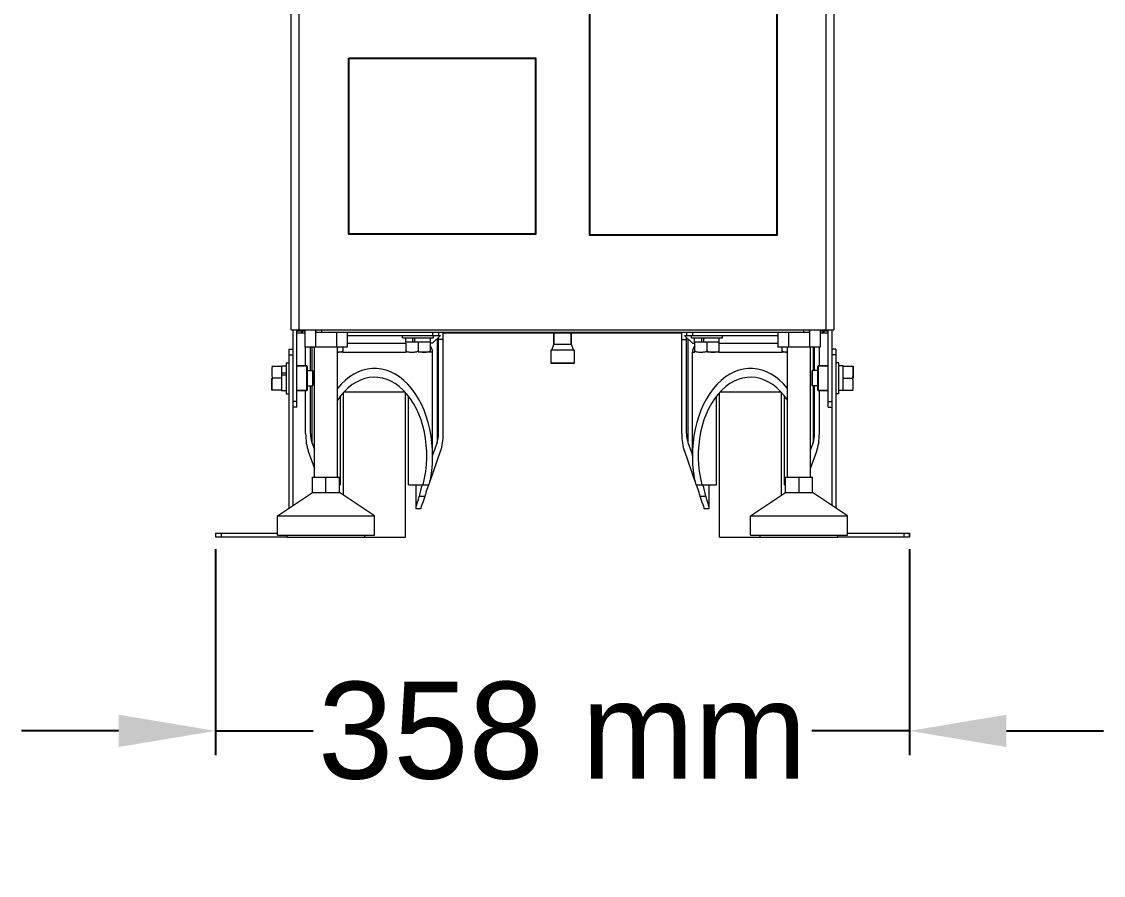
# Model space of a CAD drawing. Header units: millimetres. Extents: x -10 to 46, y -17 to 110.
# Drawn here: x -10 to 45.8, y -17.5 to 26.6 of the extents above; entities that cross this region are included whole.
import ezdxf

# ---------------------------------------------------------------- set-up
doc = ezdxf.new("R2010")
doc.units = ezdxf.units.MM
doc.layers.add('BOT-BAR_0', color=7, linetype='Continuous')
doc.styles.get("Standard").update_dxf_attribs({"font": 'arial.ttf'})
doc.dimstyles.new('ISO-25', dxfattribs={"dimtxt": 2.5, "dimasz": 2.5, "dimexe": 1.25, "dimexo": 0.625, "dimtad": 1, "dimtxsty": 'Standard', "dimcen": 2.5, "dimadec": 0, "dimazin": 0, "dimtfac": 1, "dimtmove": 0, "dimatfit": 3, "dimfxl": 1, "dimarcsym": 0})

# ---------------------------------------------------------------- blocks, each defined once
blk = doc.blocks.new('*D13')
at = {"color": 0, "lineweight": -2, "transparency": 16777216}
for p, q in [((0, -0.625), (0, -11.25)), ((35.801, -0.625), (35.801, -11.25)), ((-5, -10), (-10, -10)), ((0, -10), (5.031, -10)), ((35.801, -10), (30.77, -10)), ((40.801, -10), (45.801, -10))]:
    blk.add_line(p, q, dxfattribs=at)
at = {"color": 0, "transparency": 16777216}
for points in [[(-5, -9.166), (-5, -10.833), (0, -10)], [(40.801, -9.166), (40.801, -10.833), (35.801, -10)]]:
    blk.add_solid(points, dxfattribs=at)
at = {"layer": 'Defpoints', "color": 0, "transparency": 16777216}
for p in [(0, 0), (35.801, 0), (35.801, -10)]:
    blk.add_point(p, dxfattribs=at)
at = {"color": 0, "lineweight": 18, "transparency": 16777216, "insert": (17.9, -10), "char_height": 5, "attachment_point": 5}
blk.add_mtext('358 mm', dxfattribs=at)

msp = doc.modelspace()

# ---------------------------------------------------------------- linework, layer by layer
at = {"lineweight": 18}
for p, q in [((3.9, 10.7), (3.9, 109.983)), ((4.32, 10.7), (4.32, 109.983)), ((31.481, 109.983), (31.481, 10.7)), ((31.901, 109.983), (31.901, 10.7)), ((3.88, 108.523), (3.88, 10.7)), ((31.921, 10.7), (31.921, 108.523)), ((3.9, 10.7), (3.88, 10.7)), ((3.9, 10.7), (31.901, 10.7)), ((4, 7), (4, 10.7)), ((4.2, 6.7), (4.2, 10.7)), ((4.2, 10.68), (4.603, 10.68)), ((4.2, 10.65), (4.603, 10.65)), ((4.44, 10.65), (4.44, 10.53)), ((4.47, 10.68), (4.47, 10.53)), ((4.603, 10.7), (4.603, 9.8)), ((5.152, 10.7), (5.152, 9.8)), ((5.17, 10.7), (5.17, 10.55)), ((5.47, 10.7), (5.47, 10.55)), ((30.331, 10.7), (30.331, 10.55)), ((30.631, 10.7), (30.631, 10.55)), ((30.649, 10.7), (30.649, 9.8)), ((31.198, 10.7), (31.198, 9.8)), ((31.198, 10.68), (31.601, 10.68)), ((31.198, 10.65), (31.601, 10.65)), ((31.331, 10.68), (31.331, 10.53)), ((31.361, 10.65), (31.361, 10.53)), ((31.601, 6.7), (31.601, 10.7)), ((31.801, 10.7), (31.801, 7)), ((31.912, 10.7), (31.921, 10.7)), ((4.603, 10.53), (4.2, 10.53)), ((4.603, 10.53), (4.423, 10.53)), ((30.631, 10.55), (5.17, 10.55)), ((6.249, 10.55), (6.249, 9.8)), ((6.797, 10.55), (6.797, 9.8)), ((6.797, 10.4), (11.6, 10.4)), ((9.65, 10.29), (9.65, 10.4)), ((9.65, 10.29), (11.25, 10.29)), ((9.814, 10.08), (9.814, 10.29)), ((9.814, 10.08), (11.087, 10.08)), ((9.828, 9.55), (9.828, 10.08)), ((10.181, 10.08), (10.181, 10.29)), ((10.284, 10.08), (10.284, 10.29)), ((10.45, 10.08), (10.45, 9.602)), ((11.073, 10.08), (11.073, 9.55)), ((11.087, 10.08), (11.087, 10.29)), ((11.2, 10.55), (11.2, 10.4)), ((11.2, 10), (11.6, 10.4)), ((11.25, 10.29), (11.25, 10.4)), ((11.432, 10.232), (11.432, 4.889)), ((11.5, 10.55), (11.5, 10.4)), ((11.5, 5.353), (11.5, 10.3)), ((11.75, 10.2), (11.5, 10.2)), ((11.75, 5.353), (11.75, 10.55)), ((17.46, 10.53), (11.75, 10.53)), ((17.46, 10.53), (11.75, 10.53)), ((17.48, 10.55), (17.45, 10.52)), ((18.35, 10.52), (17.45, 10.52)), ((17.45, 10.52), (17.45, 9.95)), ((17.45, 9.95), (17.45, 10.52)), ((18.32, 10.55), (18.35, 10.52)), ((24.051, 10.53), (18.34, 10.53)), ((24.051, 10.53), (18.34, 10.53)), ((18.35, 10.52), (18.35, 9.95)), ((18.35, 9.95), (18.35, 10.52)), ((24.051, 5.353), (24.051, 10.55)), ((24.051, 10.2), (24.301, 10.2)), ((24.201, 10.4), (29.004, 10.4)), ((24.601, 10), (24.201, 10.4)), ((24.301, 10.55), (24.301, 10.4)), ((24.301, 5.353), (24.301, 10.3)), ((24.369, 10.232), (24.369, 4.889)), ((24.551, 10.29), (24.551, 10.4)), ((24.551, 10.29), (26.151, 10.29)), ((24.601, 10.55), (24.601, 10.4)), ((24.714, 10.08), (24.714, 10.29)), ((24.714, 10.08), (25.987, 10.08)), ((24.728, 9.55), (24.728, 10.08)), ((25.081, 10.08), (25.081, 10.29)), ((25.185, 10.08), (25.185, 10.29)), ((25.351, 10.08), (25.351, 9.602)), ((25.973, 10.08), (25.973, 9.55)), ((25.987, 10.08), (25.987, 10.29)), ((26.151, 10.29), (26.151, 10.4)), ((29.004, 10.55), (29.004, 9.8)), ((29.552, 10.55), (29.552, 9.8)), ((31.601, 10.53), (31.198, 10.53)), ((31.378, 10.53), (31.198, 10.53)), ((3.8, 9.7), (4, 9.7)), ((3.8, 1.5), (3.8, 9.7)), ((6.797, 9.8), (4.603, 9.8)), ((4.65, 8.833), (4.65, 9.8)), ((4.9, 8.6), (4.9, 9.8)), ((4.969, 9.8), (4.969, 8.6)), ((5.1, 3.1), (5.1, 9.8)), ((6.3, 3.1), (6.3, 9.8)), ((6.569, 9.55), (6.3, 9.55)), ((6.573, 9.55), (6.569, 9.55)), ((6.569, 9.55), (9.831, 9.55)), ((6.573, 9.8), (6.573, 9.55)), ((6.797, 10), (9.828, 10)), ((9.827, 9.55), (9.831, 9.55)), ((9.833, 9.55), (9.831, 9.55)), ((11.069, 9.55), (10.45, 9.55)), ((11.073, 9.55), (11.069, 9.55)), ((11.2, 9.55), (11.069, 9.55)), ((11.2, 10), (11.073, 10)), ((11.2, 4.201), (11.2, 9.55)), ((18.5, 9.65), (17.3, 9.65)), ((17.3, 9.65), (17.3, 8.98)), ((17.3, 9.65), (17.3, 8.98)), ((17.45, 9.95), (17.34, 9.65)), ((17.45, 9.95), (18.35, 9.95)), ((18.35, 9.95), (18.46, 9.65)), ((18.5, 9.65), (18.5, 8.98)), ((18.5, 9.65), (18.5, 8.98)), ((24.601, 10), (24.728, 10)), ((24.601, 9.55), (24.732, 9.55)), ((24.601, 4.201), (24.601, 9.55)), ((24.727, 9.55), (24.732, 9.55)), ((24.733, 9.55), (24.732, 9.55)), ((25.97, 9.55), (25.351, 9.55)), ((25.974, 9.55), (25.97, 9.55)), ((25.97, 9.55), (29.232, 9.55)), ((25.973, 10), (29.004, 10)), ((31.198, 9.8), (29.004, 9.8)), ((29.228, 9.55), (29.228, 9.8)), ((29.228, 9.55), (29.232, 9.55)), ((29.501, 9.55), (29.232, 9.55)), ((29.501, 3.1), (29.501, 9.8)), ((30.701, 3.1), (30.701, 9.8)), ((30.832, 9.8), (30.832, 8.6)), ((30.901, 8.6), (30.901, 9.8)), ((31.151, 8.833), (31.151, 9.8)), ((32.001, 9.7), (31.801, 9.7)), ((32.001, 9.7), (32.001, 1.5)), ((3.64, 9), (3.8, 9)), ((3.64, 9), (3.64, 7.4)), ((3.8, 9.4), (4, 9.4)), ((4, 1.633), (4, 9.4)), ((18.5, 8.98), (17.3, 8.98)), ((17.33, 8.95), (17.3, 8.98)), ((18.47, 8.95), (17.33, 8.95)), ((18.47, 8.95), (18.5, 8.98)), ((32.001, 9.4), (31.801, 9.4)), ((31.801, 9.4), (31.801, 1.633)), ((32.161, 9), (32.001, 9)), ((32.161, 7.4), (32.161, 9)), ((2.9, 8.823), (3.43, 8.823)), ((2.9, 8.823), (2.9, 8.819)), ((2.9, 8.817), (2.9, 8.819)), ((3.43, 8.837), (3.64, 8.837)), ((3.43, 7.564), (3.43, 8.837)), ((3.43, 8.47), (3.64, 8.47)), ((4.717, 8.833), (4.2, 8.833)), ((4.2, 8.833), (4.717, 8.833)), ((4.747, 8.803), (4.717, 8.833)), ((4.717, 7.568), (4.717, 8.833)), ((4.747, 7.598), (4.747, 8.803)), ((4.747, 8.6), (5.01, 8.6)), ((5.03, 8.58), (5.01, 8.6)), ((5.01, 8.6), (5.01, 7.8)), ((5.03, 8.58), (5.03, 7.82)), ((30.771, 8.58), (30.791, 8.6)), ((30.771, 7.82), (30.771, 8.58)), ((31.054, 8.6), (30.791, 8.6)), ((30.791, 7.8), (30.791, 8.6)), ((31.054, 8.803), (31.084, 8.833)), ((31.054, 8.803), (31.054, 7.598)), ((31.601, 8.833), (31.084, 8.833)), ((31.084, 8.833), (31.601, 8.833)), ((31.084, 8.833), (31.084, 7.568)), ((32.371, 8.837), (32.161, 8.837)), ((32.371, 7.564), (32.371, 8.837)), ((32.371, 8.823), (32.901, 8.823)), ((32.901, 8.823), (32.901, 8.819)), ((32.901, 8.819), (32.901, 8.2)), ((2.9, 7.581), (2.9, 8.2)), ((3.43, 8.2), (2.952, 8.2)), ((3.43, 8.366), (3.64, 8.366)), ((5.03, 7.82), (5.01, 7.8)), ((30.771, 7.82), (30.791, 7.8)), ((32.371, 8.2), (32.849, 8.2)), ((2.9, 7.577), (2.9, 7.581)), ((3.43, 7.578), (2.9, 7.578)), ((3.43, 7.564), (3.64, 7.564)), ((3.64, 7.4), (3.8, 7.4)), ((4.717, 7.568), (4.2, 7.568)), ((4.2, 7.568), (4.717, 7.568)), ((4.65, 5.353), (4.65, 7.568)), ((4.747, 7.598), (4.717, 7.568)), ((4.747, 7.8), (5.01, 7.8)), ((4.9, 5.353), (4.9, 7.8)), ((4.969, 7.8), (4.969, 4.889)), ((6.45, 2.7), (6.45, 7.282)), ((6.6, 2.167), (6.6, 7.451)), ((6.644, 7.5), (9.757, 7.5)), ((9.8, 0), (9.8, 7.451)), ((9.95, 2.7), (9.95, 7.282)), ((25.851, 2.7), (25.851, 7.282)), ((26.001, 0), (26.001, 7.451)), ((26.044, 7.5), (29.157, 7.5)), ((29.201, 2.167), (29.201, 7.451)), ((29.351, 2.7), (29.351, 7.282)), ((31.054, 7.8), (30.791, 7.8)), ((30.832, 7.8), (30.832, 4.889)), ((30.901, 5.353), (30.901, 7.8)), ((31.054, 7.598), (31.084, 7.568)), ((31.601, 7.568), (31.084, 7.568)), ((31.084, 7.568), (31.601, 7.568)), ((31.151, 5.353), (31.151, 7.568)), ((32.161, 7.4), (32.001, 7.4)), ((32.371, 7.564), (32.161, 7.564)), ((32.371, 7.578), (32.901, 7.578)), ((32.901, 7.583), (32.901, 7.581)), ((32.901, 7.577), (32.901, 7.581)), ((4.2, 7), (4, 7)), ((4.2, 6.7), (4, 6.7)), ((31.601, 7), (31.801, 7)), ((31.601, 6.7), (31.801, 6.7)), ((4.969, 4.889), (5.1, 4.517)), ((11.432, 4.889), (11.2, 4.234)), ((24.369, 4.889), (24.601, 4.234)), ((30.832, 4.889), (30.701, 4.517)), ((4.788, 4.426), (5.1, 3.54)), ((11.051, 2.835), (11.613, 4.426)), ((24.188, 4.426), (24.75, 2.835)), ((30.701, 3.54), (31.013, 4.426)), ((5.01, 3.1), (6.39, 3.1)), ((5.01, 2.3), (5.01, 3.1)), ((5.7, 2.3), (5.7, 3.1)), ((6.39, 2.3), (6.39, 3.1)), ((29.411, 3.1), (30.791, 3.1)), ((29.411, 2.3), (29.411, 3.1)), ((30.101, 2.3), (30.101, 3.1)), ((30.791, 2.3), (30.791, 3.1)), ((3.2, 1.1), (5, 2.3)), ((5, 2.3), (6.4, 2.3)), ((6.45, 2.7), (6.39, 2.7)), ((8.2, 1.1), (6.4, 2.3)), ((9.95, 2.7), (11.029, 2.7)), ((10.35, 1.45), (10.35, 2.7)), ((10.875, 2.336), (11.004, 2.7)), ((24.772, 2.7), (25.851, 2.7)), ((24.797, 2.7), (24.926, 2.336)), ((25.451, 2.7), (25.451, 1.45)), ((27.601, 1.1), (29.401, 2.3)), ((29.351, 2.7), (29.411, 2.7)), ((29.401, 2.3), (30.801, 2.3)), ((32.601, 1.1), (30.801, 2.3)), ((10.802, 2.102), (10.505, 2.102)), ((25.296, 2.102), (24.999, 2.102)), ((10.6, 1.45), (10.35, 1.45)), ((10.6, 1.508), (10.6, 1.45)), ((25.201, 1.45), (25.201, 1.508)), ((25.451, 1.45), (25.201, 1.45)), ((3.2, 1.1), (8.2, 1.1)), ((3.2, 0.1), (3.2, 1.1)), ((8.2, 0.1), (8.2, 1.1)), ((27.601, 1.1), (32.601, 1.1)), ((27.601, 0.1), (27.601, 1.1)), ((32.601, 0.1), (32.601, 1.1)), ((0, 0.2), (3.2, 0.2)), ((0, 0.2), (0, 0)), ((0, 0.2), (0, 0)), ((3.7, 0), (0, 0)), ((0.3, 0.2), (0.3, 0)), ((3.2, 0.1), (8.2, 0.1)), ((3.7, 0), (3.7, 0.1)), ((3.7, 0), (7.7, 0)), ((7.7, 0), (7.7, 0.1)), ((7.7, 0), (9.8, 0)), ((26.001, 0), (28.101, 0)), ((27.601, 0.1), (32.601, 0.1)), ((28.101, 0), (28.101, 0.1)), ((28.101, 0), (32.101, 0)), ((32.101, 0), (32.101, 0.1)), ((35.801, 0), (32.101, 0)), ((32.601, 0.2), (35.801, 0.2)), ((35.501, 0.2), (35.501, 0)), ((35.801, 0.2), (35.801, 0)), ((35.801, 0), (35.801, 0.2))]:
    msp.add_line(p, q, dxfattribs=at)
for points in [[(19.306, 73.121), (28.951, 73.121), (28.951, 15.578), (19.306, 15.578)], [(6.873, 24.709), (16.516, 24.709), (16.516, 15.628), (6.873, 15.628)]]:
    msp.add_lwpolyline(points, close=True)
for points in [[(6.3, 9.55), (6.327, 9.551), (6.374, 9.551), (6.418, 9.554), (6.457, 9.558), (6.493, 9.565), (6.524, 9.575), (6.55, 9.587), (6.573, 9.602)], [(9.828, 9.602), (9.85, 9.587), (9.877, 9.575), (9.908, 9.565), (9.943, 9.558), (9.982, 9.554), (10.026, 9.551), (10.072, 9.551), (10.12, 9.55), (10.165, 9.55), (10.206, 9.551), (10.243, 9.551), (10.275, 9.552), (10.304, 9.555), (10.33, 9.558), (10.355, 9.562), (10.38, 9.568), (10.404, 9.576), (10.428, 9.587), (10.45, 9.602)], [(10.45, 9.602), (10.472, 9.587), (10.496, 9.576), (10.521, 9.568), (10.545, 9.562), (10.57, 9.558), (10.596, 9.555), (10.625, 9.553), (10.657, 9.551), (10.693, 9.551), (10.734, 9.55), (10.779, 9.55), (10.827, 9.551), (10.874, 9.551), (10.918, 9.554), (10.957, 9.558), (10.993, 9.565), (11.024, 9.575), (11.051, 9.587), (11.073, 9.602)], [(24.728, 9.602), (24.75, 9.587), (24.777, 9.575), (24.808, 9.565), (24.843, 9.558), (24.883, 9.554), (24.926, 9.551), (24.973, 9.551), (25.02, 9.55), (25.065, 9.55), (25.106, 9.551), (25.143, 9.551), (25.175, 9.552), (25.204, 9.555), (25.23, 9.558), (25.255, 9.562), (25.28, 9.568), (25.305, 9.576), (25.329, 9.587), (25.351, 9.602)], [(25.351, 9.602), (25.373, 9.587), (25.396, 9.576), (25.421, 9.568), (25.446, 9.562), (25.471, 9.558), (25.497, 9.555), (25.525, 9.553), (25.557, 9.551), (25.594, 9.551), (25.634, 9.55), (25.679, 9.55), (25.727, 9.551), (25.774, 9.551), (25.818, 9.554), (25.858, 9.558), (25.893, 9.565), (25.924, 9.575), (25.951, 9.587), (25.973, 9.602)], [(29.228, 9.602), (29.25, 9.587), (29.277, 9.575), (29.308, 9.565), (29.343, 9.558), (29.383, 9.554), (29.426, 9.551), (29.473, 9.551), (29.501, 9.55)], [(2.952, 8.823), (2.937, 8.801), (2.925, 8.774), (2.915, 8.743), (2.908, 8.708), (2.904, 8.668), (2.901, 8.625), (2.9, 8.578), (2.9, 8.531), (2.9, 8.485), (2.9, 8.444), (2.901, 8.408), (2.902, 8.375), (2.904, 8.347), (2.907, 8.321), (2.912, 8.296), (2.918, 8.271), (2.926, 8.246), (2.937, 8.222), (2.952, 8.2)], [(32.849, 8.2), (32.864, 8.222), (32.875, 8.246), (32.883, 8.271), (32.889, 8.295), (32.893, 8.32), (32.896, 8.346), (32.899, 8.375), (32.9, 8.407), (32.901, 8.443), (32.901, 8.484), (32.901, 8.529), (32.901, 8.577), (32.9, 8.624), (32.897, 8.668), (32.893, 8.707), (32.886, 8.743), (32.876, 8.774), (32.864, 8.801), (32.849, 8.823)], [(2.952, 8.2), (2.937, 8.178), (2.926, 8.154), (2.918, 8.13), (2.912, 8.105), (2.907, 8.08), (2.904, 8.054), (2.902, 8.026), (2.901, 7.994), (2.9, 7.957), (2.9, 7.917), (2.9, 7.872), (2.9, 7.824), (2.901, 7.777), (2.904, 7.733), (2.908, 7.693), (2.915, 7.658), (2.925, 7.627), (2.937, 7.6), (2.952, 7.578)], [(32.849, 7.578), (32.864, 7.6), (32.876, 7.627), (32.886, 7.658), (32.893, 7.693), (32.897, 7.732), (32.9, 7.776), (32.901, 7.822), (32.901, 7.87), (32.901, 7.915), (32.901, 7.956), (32.9, 7.993), (32.899, 8.025), (32.897, 8.054), (32.894, 8.08), (32.889, 8.105), (32.883, 8.13), (32.875, 8.154), (32.864, 8.178), (32.849, 8.2)], [(10.35, 1.508), (10.359, 1.576), (10.385, 1.672), (10.423, 1.795), (10.466, 1.94), (10.505, 2.102)], [(10.802, 2.102), (10.748, 1.938), (10.692, 1.792), (10.643, 1.67), (10.611, 1.575), (10.6, 1.508)], [(25.201, 1.508), (25.19, 1.575), (25.158, 1.67), (25.109, 1.792), (25.053, 1.938), (24.999, 2.102)], [(25.296, 2.102), (25.335, 1.94), (25.378, 1.795), (25.416, 1.672), (25.442, 1.576), (25.451, 1.508)]]:
    msp.add_lwpolyline(points, dxfattribs=at)
for centre, start, end in [((10.75, 9.55), 0, 44.0615), ((25.051, 9.55), 135.9385, 180)]:
    msp.add_arc(centre, 0.45, start, end, dxfattribs=at)
for centre, major_axis, ratio, start_param, end_param in [((8.2, 4.2), (0, 4.5), 0.666667, 4.372552, 6.971833), ((27.601, 4.2), (0, 4.5), 0.666667, 5.594537, 8.193819), ((8.2, 4.2), (0, 4.05), 0.666667, 4.332981, 7.067711), ((27.601, 4.2), (0, 4.05), 0.666667, 5.498659, 8.233389), ((5.15, 5.353), (0, 1.346), 0.371429, 1.570796, 2.330559), ((5.15, 5.353), (0, 0.673), 0.371429, 1.570796, 2.330559), ((11.25, 5.353), (0, 0.673), 0.371429, 3.952626, 4.712389), ((11.25, 5.353), (0, 1.346), 0.371429, 3.952626, 4.712389), ((24.551, 5.353), (0, 1.346), 0.371429, 1.570796, 2.330559), ((24.551, 5.353), (0, 0.673), 0.371429, 1.570796, 2.330559), ((30.651, 5.353), (0, 0.673), 0.371429, 3.952626, 4.712389), ((30.651, 5.353), (0, 1.346), 0.371429, 3.952626, 4.712389), ((11.6, 0.481), (0, 3.365), 0.371429, 0.850649, 1.068405), ((11.6, 0.481), (0, 2.692), 0.371429, 0.811034, 0.924914), ((24.201, 0.481), (0, 2.692), 0.371429, 5.358272, 5.472152), ((24.201, 0.481), (0, 3.365), 0.371429, 5.21478, 5.432536)]:
    msp.add_ellipse(centre, major_axis=major_axis, ratio=ratio, start_param=start_param, end_param=end_param, dxfattribs=at)
at = {"layer": 'BOT-BAR_0', "color": 0, "linetype": 'ByBlock', "lineweight": 18}
msp.add_line((0, 0.185), (0, 0), dxfattribs=at)

# ---------------------------------------------------------------- dimensions: what is measured, and where the dimension line sits
at = {"lineweight": 18}
dim = msp.add_linear_dim(base=(35.801, -10), p1=(0, 0), p2=(35.801, 0), text='358 mm', dimstyle='ISO-25', override={"dimtxt": 5, "dimasz": 5, "dimtad": 0}, dxfattribs=at)
dim.commit()
dim.dimension.update_dxf_attribs({"geometry": '*D13', "text_midpoint": (17.9, -10)})

doc.saveas('drawing.dxf')
